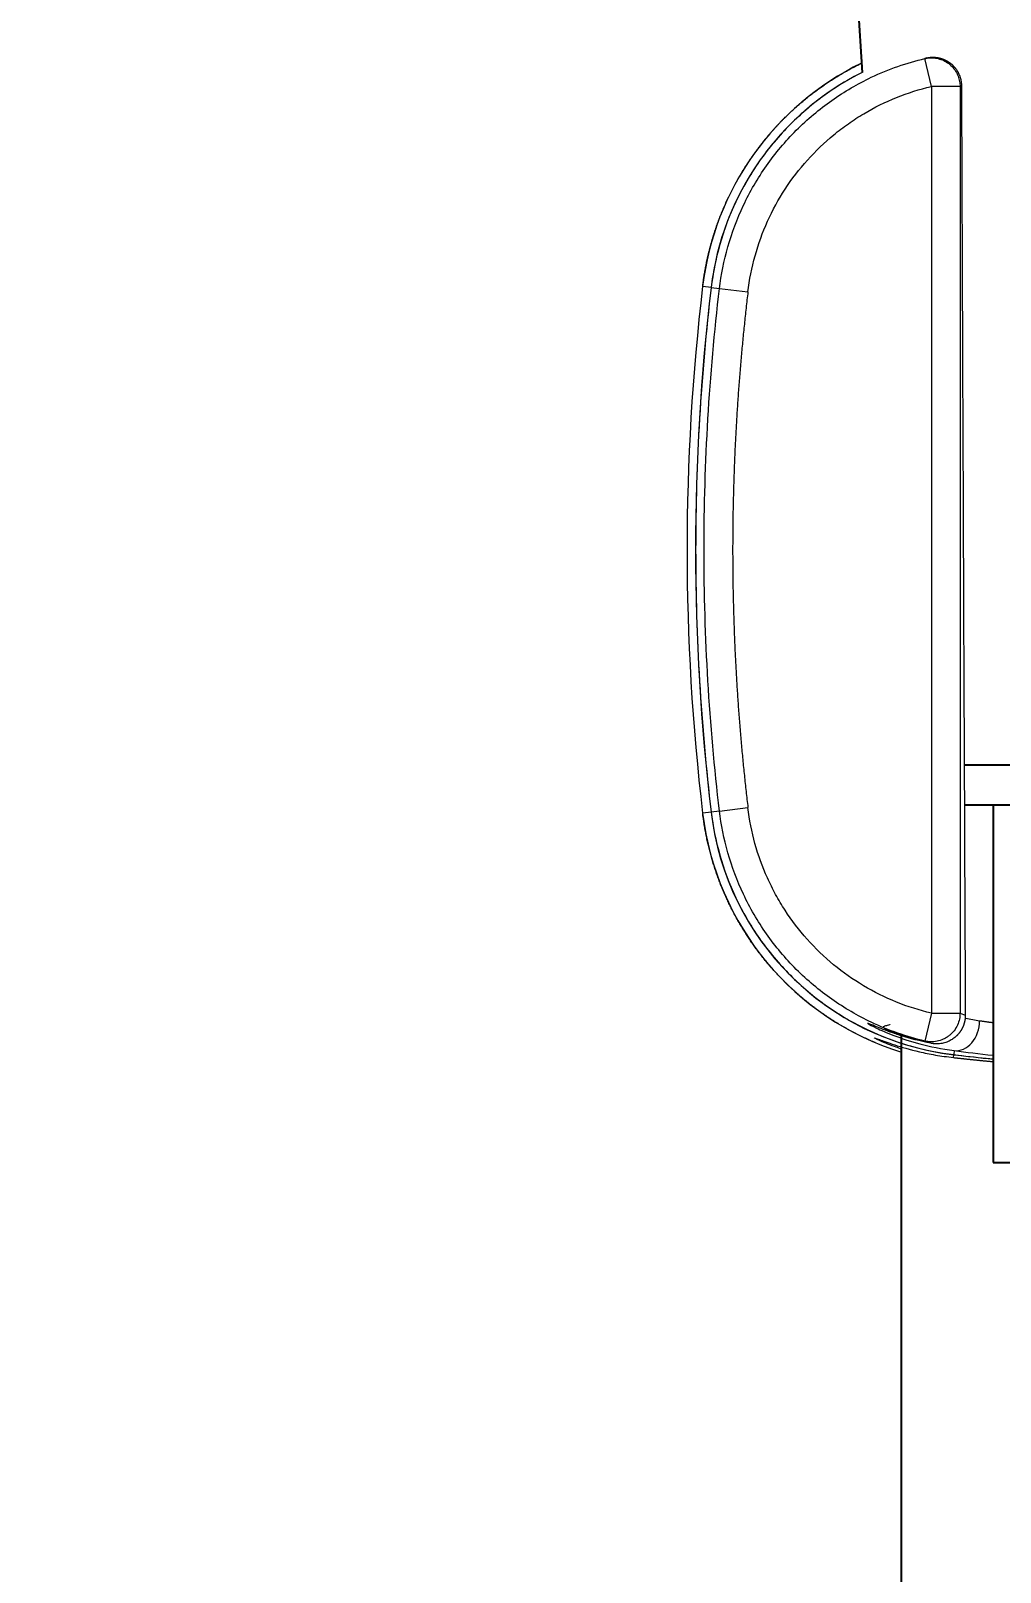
# Model space of a CAD drawing. Extents: x 0 to 3160, y 0 to 2315.
# Drawn here: x 1861 to 1894.9, y 782.2 to 836.1 of the extents above; entities that cross this region are included whole.
import ezdxf

# ---------------------------------------------------------------- set-up
doc = ezdxf.new("R2010")
doc.units = 0
doc.header["$LTSCALE"] = 3
doc.header["$MEASUREMENT"] = 0
doc.header["$PDMODE"] = 3
doc.header["$PDSIZE"] = -10
doc.layers.get('0').update_dxf_attribs({"linetype": 'CONTINUOUS'})
doc.layers.get('DEFPOINTS').update_dxf_attribs({"linetype": 'CONTINUOUS'})
doc.layers.add('1', color=7, linetype='CONTINUOUS', true_color=0xffffff)
doc.layers.add('DEF_LAYER_ASSEM_MEMBER', color=7, linetype='CONTINUOUS')
doc.styles.add('Daelim Dimension', font='')
doc.styles.get('Daelim Dimension').set_extended_font_data('나눔고딕')
doc.dimstyles.new('DEFAULT', dxfattribs={"dimscale": 2, "dimtxt": 2, "dimasz": 2, "dimexe": 0, "dimexo": 2, "dimgap": 1, "dimtad": 1, "dimdec": 1, "dimzin": 9, "dimdsep": 46, "dimtxsty": 'Daelim Dimension', "dimcen": 0.5, "dimclrd": 252, "dimclre": 252, "dimclrt": 3, "dimadec": 1, "dimazin": 0, "dimtfac": 1, "dimtdec": 1, "dimtix": 1, "dimtmove": 0, "dimatfit": 3, "dimfxl": 1, "dimtolj": 1, "dimtzin": 1, "dimlwd": 9, "dimlwe": 9, "dimarcsym": 0})

# ---------------------------------------------------------------- blocks, each defined once
blk = doc.blocks.new('*D1')
at = {"color": 5, "lineweight": 9, "ltscale": 0.5, "transparency": 16777216}
for p, q in [((1534.878, 1384.915), (2240.924, 1384.915)), ((2238.924, 454.143), (2238.924, 1376.915)), ((2060.592, 446.143), (2240.924, 446.143))]:
    blk.add_line(p, q, dxfattribs=at)
at = {"color": 5, "ltscale": 0.5, "transparency": 16777216}
for points in [[(2237.591, 1376.915), (2240.257, 1376.915), (2238.924, 1384.915)], [(2237.591, 454.143), (2240.257, 454.143), (2238.924, 446.143)]]:
    blk.add_solid(points, dxfattribs=at)
at = {"layer": 'DEFPOINTS', "color": 0, "ltscale": 0.5, "transparency": 16777216}
for p in [(1530.878, 1384.915), (2238.924, 1384.915), (2056.592, 446.143)]:
    blk.add_point(p, dxfattribs=at)
at = {"color": 7, "ltscale": 0.5, "transparency": 16777216, "insert": (2223.219, 915.529), "char_height": 20, "attachment_point": 5, "rotation": 90, "style": 'Daelim Dimension'}
blk.add_mtext('\\A1;(1140)', dxfattribs=at)

msp = doc.modelspace()

# ---------------------------------------------------------------- linework, layer by layer
at = {"layer": '1', "color": 7, "linetype": 'Continuous', "lineweight": 13}
for p, q in [((1892.5, 834.186), (1892.271, 835.16)), ((1892.5, 834.186), (1892.5, 801.777)), ((1893.499, 834.186), (1892.5, 834.186)), ((1893.499, 834.186), (1893.549, 834.206)), ((1893.499, 834.186), (1893.499, 801.777)), ((1884.793, 827.152), (1884.497, 827.187)), ((1884.793, 827.152), (1884.793, 827.152)), ((1884.795, 827.152), (1885.087, 827.117)), ((1885.087, 827.117), (1886.08, 826.999)), ((1884.793, 808.812), (1884.497, 808.777)), ((1884.793, 808.812), (1884.793, 808.812)), ((1885.087, 808.847), (1884.795, 808.812)), ((1885.087, 808.847), (1886.08, 808.965)), ((1892.5, 801.777), (1892.271, 800.804)), ((1892.5, 801.777), (1893.499, 801.777)), ((1893.499, 801.777), (1893.684, 801.704)), ((1893.296, 800.469), (1893.279, 800.328)), ((1893.267, 800.226), (1893.279, 800.326)), ((1893.279, 800.326), (1893.279, 800.326))]:
    msp.add_line(p, q, dxfattribs=at)
at = {"layer": '1', "color": 7, "linetype": 'Continuous', "lineweight": 18}
for centre, radius, start, end in [((1894.424, 826.006), 9.998, 115.9375, 173.2182), ((1961.902, 817.982), 77.951, 173.21815, 186.78185), ((1894.424, 809.957), 9.998, 186.7818, 252.6855)]:
    msp.add_arc(centre, radius, start, end, dxfattribs=at)
at = {"layer": '1', "color": 7, "linetype": 'Continuous', "lineweight": 13}
for centre, radius, start, end in [((1894.424, 826.006), 9.7, 116.6663, 173.2182), ((1961.902, 817.982), 77.653, 173.21815, 186.78185), ((1894.424, 809.957), 9.7, 186.7818, 263.2182), ((1902.449, 877.435), 77.653, 263.21815, 264.23846)]:
    msp.add_arc(centre, radius, start, end, dxfattribs=at)
msp.add_ellipse((1893.414, 801.462), major_axis=(0.128, 0.992), ratio=0.767184, start_param=3.155198, end_param=4.863969, dxfattribs=at)
at = {"layer": '1', "color": 7, "linetype": 'Continuous', "lineweight": 18}
for points, knots in [([(1884.497, 827.189), (1884.499, 827.206), (1884.503, 827.241), (1884.51, 827.293), (1884.517, 827.345), (1884.524, 827.397), (1884.532, 827.449), (1884.539, 827.501), (1884.547, 827.553), (1884.555, 827.605), (1884.564, 827.657), (1884.573, 827.708), (1884.582, 827.76), (1884.591, 827.812), (1884.601, 827.863), (1884.611, 827.915), (1884.621, 827.966), (1884.631, 828.018), (1884.642, 828.069), (1884.653, 828.12), (1884.664, 828.172), (1884.676, 828.223), (1884.687, 828.274), (1884.699, 828.325), (1884.712, 828.376), (1884.724, 828.427), (1884.737, 828.478), (1884.75, 828.529), (1884.763, 828.579), (1884.777, 828.63), (1884.791, 828.68), (1884.805, 828.731), (1884.819, 828.781), (1884.834, 828.831), (1884.849, 828.881), (1884.864, 828.931), (1884.88, 828.981), (1884.895, 829.031), (1884.911, 829.081), (1884.927, 829.13), (1884.944, 829.18), (1884.96, 829.229), (1884.977, 829.279), (1884.994, 829.328), (1885.012, 829.377), (1885.03, 829.426), (1885.047, 829.474), (1885.066, 829.523), (1885.084, 829.572), (1885.103, 829.62), (1885.121, 829.668), (1885.141, 829.717), (1885.16, 829.765), (1885.179, 829.813), (1885.199, 829.86), (1885.219, 829.908), (1885.24, 829.955), (1885.26, 830.003), (1885.281, 830.05), (1885.302, 830.097), (1885.323, 830.144), (1885.344, 830.191), (1885.366, 830.237), (1885.388, 830.284), (1885.41, 830.33), (1885.432, 830.376), (1885.455, 830.422), (1885.477, 830.468), (1885.5, 830.514), (1885.523, 830.559), (1885.547, 830.604), (1885.57, 830.65), (1885.594, 830.695), (1885.618, 830.739), (1885.642, 830.784), (1885.666, 830.829), (1885.691, 830.873), (1885.716, 830.917), (1885.74, 830.961), (1885.766, 831.005), (1885.791, 831.048), (1885.816, 831.092), (1885.842, 831.135), (1885.868, 831.178), (1885.894, 831.221), (1885.92, 831.264), (1885.947, 831.306), (1885.973, 831.349), (1886, 831.391), (1886.027, 831.433), (1886.054, 831.474), (1886.081, 831.516), (1886.109, 831.557), (1886.137, 831.598), (1886.164, 831.639), (1886.192, 831.68), (1886.22, 831.721), (1886.249, 831.761), (1886.277, 831.801), (1886.306, 831.841), (1886.334, 831.881), (1886.363, 831.921), (1886.392, 831.96), (1886.421, 831.999), (1886.451, 832.038), (1886.48, 832.077), (1886.51, 832.115), (1886.54, 832.154), (1886.569, 832.192), (1886.599, 832.23), (1886.63, 832.267), (1886.66, 832.305), (1886.69, 832.342), (1886.721, 832.379), (1886.751, 832.416), (1886.782, 832.453), (1886.813, 832.489), (1886.844, 832.526), (1886.875, 832.562), (1886.907, 832.597), (1886.938, 832.633), (1886.969, 832.668), (1887.001, 832.704), (1887.033, 832.739), (1887.064, 832.773), (1887.096, 832.808), (1887.128, 832.842), (1887.16, 832.876), (1887.192, 832.91), (1887.225, 832.944), (1887.257, 832.977), (1887.29, 833.01), (1887.322, 833.043), (1887.363, 833.084), (1887.413, 833.134), (1887.471, 833.191), (1887.53, 833.248), (1887.59, 833.304), (1887.651, 833.36), (1887.712, 833.416), (1887.774, 833.472), (1887.836, 833.527), (1887.9, 833.582), (1887.963, 833.636), (1888.028, 833.691), (1888.093, 833.744), (1888.159, 833.798), (1888.225, 833.851), (1888.293, 833.903), (1888.36, 833.956), (1888.429, 834.007), (1888.498, 834.059), (1888.567, 834.109), (1888.638, 834.16), (1888.709, 834.21), (1888.78, 834.259), (1888.852, 834.308), (1888.925, 834.356), (1888.998, 834.404), (1889.072, 834.451), (1889.147, 834.498), (1889.222, 834.544), (1889.298, 834.59), (1889.374, 834.635), (1889.451, 834.68), (1889.528, 834.723), (1889.606, 834.767), (1889.684, 834.809), (1889.763, 834.851), (1889.843, 834.893), (1889.923, 834.934), (1889.992, 834.968), (1890.035, 834.989), (1890.051, 834.997)], [0, 0, 0, 0, 0.0045627, 0.0091262, 0.0136905, 0.0182554, 0.022821, 0.027387, 0.0319535, 0.0365204, 0.0410875, 0.0456548, 0.0502222, 0.0547897, 0.059357, 0.0639243, 0.0684913, 0.073058, 0.0776244, 0.0821902, 0.0867556, 0.0913203, 0.0958843, 0.1004475, 0.1050098, 0.1095712, 0.1141315, 0.1186907, 0.1232487, 0.1278055, 0.1323608, 0.1369148, 0.1414672, 0.146018, 0.1505671, 0.1551144, 0.1596599, 0.1642034, 0.168745, 0.1732844, 0.1778217, 0.1823567, 0.1868894, 0.1914196, 0.1959474, 0.2004726, 0.2049951, 0.2095149, 0.2140319, 0.218546, 0.2230572, 0.2275653, 0.2320702, 0.236572, 0.2410705, 0.2455656, 0.2500572, 0.2545454, 0.25903, 0.2635109, 0.267988, 0.2724614, 0.2769308, 0.2813963, 0.2858577, 0.290315, 0.2947681, 0.2992169, 0.3036614, 0.3081015, 0.3125371, 0.3169681, 0.3213945, 0.3258162, 0.3302331, 0.3346452, 0.3390523, 0.3434544, 0.3478515, 0.3522434, 0.3566302, 0.3610117, 0.3653878, 0.3697585, 0.3741238, 0.3784835, 0.3828376, 0.387186, 0.3915287, 0.3958656, 0.4001966, 0.4045217, 0.4088407, 0.4131537, 0.4174606, 0.4217613, 0.4260557, 0.4303438, 0.4346256, 0.4389009, 0.4431696, 0.4474319, 0.4516875, 0.4559364, 0.4601786, 0.464414, 0.4686426, 0.4728642, 0.4770789, 0.4812865, 0.4854871, 0.4896806, 0.4938668, 0.4980458, 0.5022175, 0.5063819, 0.5105388, 0.5146883, 0.5188303, 0.5229648, 0.5270916, 0.5312108, 0.5353222, 0.5394259, 0.5435218, 0.5476099, 0.55169, 0.5557622, 0.5598265, 0.5638826, 0.5679307, 0.5719707, 0.5760024, 0.580026, 0.5871142, 0.5942278, 0.6013664, 0.6085299, 0.6157179, 0.6229303, 0.6301667, 0.6374269, 0.6447106, 0.6520175, 0.6593475, 0.6667, 0.674075, 0.6814721, 0.6888909, 0.6963312, 0.7037927, 0.711275, 0.7187778, 0.7263009, 0.7338438, 0.7414062, 0.7489879, 0.7565884, 0.7642074, 0.7718446, 0.7794995, 0.7871719, 0.7948614, 0.8025676, 0.8102901, 0.8180286, 0.8257826, 0.8335518, 0.8413359, 0.8491343, 0.8569468, 0.8647729, 0.8694271, 0.8694271, 0.8694271, 0.8694271]), ([(1892.327, 835.181), (1892.332, 835.182), (1892.343, 835.185), (1892.359, 835.188), (1892.375, 835.191), (1892.391, 835.194), (1892.407, 835.196), (1892.423, 835.198), (1892.439, 835.2), (1892.455, 835.202), (1892.471, 835.203), (1892.486, 835.204), (1892.502, 835.205), (1892.517, 835.206), (1892.533, 835.206), (1892.548, 835.206), (1892.563, 835.206), (1892.579, 835.206), (1892.594, 835.205), (1892.609, 835.204), (1892.623, 835.203), (1892.638, 835.202), (1892.653, 835.201), (1892.667, 835.199), (1892.682, 835.197), (1892.696, 835.195), (1892.71, 835.193), (1892.724, 835.191), (1892.738, 835.188), (1892.752, 835.185), (1892.766, 835.182), (1892.779, 835.179), (1892.793, 835.176), (1892.806, 835.173), (1892.819, 835.169), (1892.832, 835.165), (1892.845, 835.161), (1892.858, 835.157), (1892.87, 835.153), (1892.883, 835.149), (1892.895, 835.144), (1892.907, 835.14), (1892.919, 835.135), (1892.931, 835.13), (1892.943, 835.125), (1892.954, 835.12), (1892.966, 835.115), (1892.977, 835.11), (1892.988, 835.104), (1892.999, 835.099), (1893.01, 835.093), (1893.021, 835.088), (1893.031, 835.082), (1893.042, 835.076), (1893.052, 835.07), (1893.062, 835.064), (1893.072, 835.058), (1893.082, 835.052), (1893.091, 835.046), (1893.101, 835.04), (1893.11, 835.033), (1893.12, 835.027), (1893.129, 835.021), (1893.138, 835.014), (1893.146, 835.008), (1893.155, 835.001), (1893.163, 834.995), (1893.177, 834.984), (1893.196, 834.968), (1893.22, 834.948), (1893.242, 834.926), (1893.264, 834.904), (1893.286, 834.882), (1893.307, 834.858), (1893.326, 834.834), (1893.346, 834.81), (1893.364, 834.785), (1893.382, 834.759), (1893.398, 834.733), (1893.414, 834.707), (1893.429, 834.68), (1893.444, 834.652), (1893.457, 834.624), (1893.469, 834.596), (1893.481, 834.567), (1893.492, 834.538), (1893.502, 834.509), (1893.51, 834.479), (1893.518, 834.45), (1893.525, 834.42), (1893.532, 834.39), (1893.537, 834.359), (1893.541, 834.329), (1893.544, 834.298), (1893.547, 834.268), (1893.548, 834.237), (1893.548, 834.217), (1893.549, 834.206)], [0, 0, 0, 0, 0.009216, 0.018382, 0.027497, 0.036562, 0.045576, 0.05454, 0.063454, 0.072317, 0.081129, 0.089891, 0.098602, 0.107263, 0.115874, 0.124434, 0.132943, 0.141402, 0.149811, 0.158169, 0.166476, 0.174733, 0.18294, 0.191096, 0.199201, 0.207256, 0.215261, 0.223215, 0.231119, 0.238972, 0.246774, 0.254526, 0.262228, 0.269879, 0.27748, 0.28503, 0.292529, 0.299979, 0.307377, 0.314726, 0.322024, 0.329271, 0.336468, 0.343614, 0.35071, 0.357756, 0.364751, 0.371696, 0.37859, 0.385434, 0.392227, 0.398971, 0.405663, 0.412305, 0.418897, 0.425439, 0.43193, 0.438371, 0.444761, 0.451101, 0.45739, 0.46363, 0.469819, 0.475957, 0.482045, 0.488083, 0.494071, 0.500008, 0.51743, 0.534838, 0.552232, 0.569613, 0.586981, 0.604335, 0.621675, 0.639003, 0.656317, 0.673618, 0.690907, 0.708182, 0.725445, 0.742696, 0.759933, 0.777158, 0.794371, 0.811572, 0.828761, 0.845937, 0.863102, 0.880254, 0.897395, 0.914525, 0.931642, 0.948749, 0.965844, 0.982927, 1, 1, 1, 1]), ([(1890.071, 834.672), (1889.649, 834.46), (1889.238, 834.214), (1888.39, 833.618), (1887.96, 833.256), (1887.168, 832.464), (1886.807, 832.034), (1886.169, 831.124), (1885.891, 830.645), (1885.194, 829.172), (1884.913, 828.143), (1884.795, 827.152)], [0.2669193, 0.2669193, 0.2669193, 0.2669193, 0.375, 0.375, 0.5, 0.5, 0.625, 0.625, 0.75, 0.75, 1, 1, 1, 1]), ([(1884.795, 827.152), (1884.434, 824.116), (1884.252, 821.049), (1884.252, 814.915), (1884.434, 811.847), (1884.795, 808.812)], [0, 0, 0, 0, 0.5, 0.5, 1, 1, 1, 1]), ([(1890.539, 800.745), (1890.534, 800.748), (1890.513, 800.757), (1890.475, 800.773), (1890.428, 800.793), (1890.381, 800.814), (1890.334, 800.835), (1890.287, 800.856), (1890.24, 800.877), (1890.194, 800.899), (1890.147, 800.921), (1890.101, 800.943), (1890.055, 800.965), (1890.009, 800.988), (1889.963, 801.01), (1889.917, 801.033), (1889.872, 801.056), (1889.826, 801.08), (1889.781, 801.103), (1889.736, 801.127), (1889.691, 801.151), (1889.647, 801.175), (1889.602, 801.199), (1889.558, 801.224), (1889.514, 801.249), (1889.47, 801.273), (1889.426, 801.299), (1889.382, 801.324), (1889.339, 801.349), (1889.296, 801.375), (1889.253, 801.401), (1889.21, 801.427), (1889.167, 801.453), (1889.125, 801.48), (1889.082, 801.506), (1889.04, 801.533), (1888.998, 801.56), (1888.957, 801.587), (1888.915, 801.614), (1888.874, 801.642), (1888.832, 801.67), (1888.791, 801.697), (1888.751, 801.725), (1888.71, 801.753), (1888.67, 801.782), (1888.63, 801.81), (1888.59, 801.839), (1888.55, 801.867), (1888.51, 801.896), (1888.471, 801.925), (1888.432, 801.954), (1888.393, 801.984), (1888.354, 802.013), (1888.315, 802.043), (1888.277, 802.073), (1888.239, 802.102), (1888.201, 802.132), (1888.163, 802.163), (1888.126, 802.193), (1888.089, 802.223), (1888.051, 802.254), (1888.015, 802.284), (1887.978, 802.315), (1887.941, 802.346), (1887.905, 802.377), (1887.869, 802.408), (1887.833, 802.439), (1887.798, 802.471), (1887.762, 802.502), (1887.727, 802.534), (1887.692, 802.566), (1887.658, 802.597), (1887.623, 802.629), (1887.589, 802.661), (1887.555, 802.693), (1887.521, 802.725), (1887.487, 802.758), (1887.454, 802.79), (1887.421, 802.823), (1887.388, 802.855), (1887.346, 802.896), (1887.297, 802.946), (1887.24, 803.004), (1887.183, 803.063), (1887.127, 803.123), (1887.071, 803.184), (1887.015, 803.245), (1886.959, 803.307), (1886.904, 803.369), (1886.849, 803.433), (1886.794, 803.496), (1886.74, 803.561), (1886.686, 803.626), (1886.633, 803.692), (1886.58, 803.759), (1886.527, 803.826), (1886.475, 803.893), (1886.423, 803.962), (1886.372, 804.031), (1886.321, 804.101), (1886.271, 804.171), (1886.221, 804.242), (1886.172, 804.313), (1886.123, 804.386), (1886.075, 804.458), (1886.027, 804.532), (1885.979, 804.606), (1885.933, 804.68), (1885.886, 804.755), (1885.841, 804.831), (1885.796, 804.907), (1885.751, 804.984), (1885.707, 805.061), (1885.664, 805.139), (1885.621, 805.218), (1885.579, 805.297), (1885.538, 805.376), (1885.497, 805.456), (1885.457, 805.537), (1885.417, 805.618), (1885.379, 805.699), (1885.341, 805.781), (1885.303, 805.863), (1885.266, 805.946), (1885.23, 806.03), (1885.195, 806.113), (1885.16, 806.198), (1885.126, 806.282), (1885.093, 806.367), (1885.061, 806.453), (1885.029, 806.539), (1884.998, 806.625), (1884.968, 806.711), (1884.939, 806.798), (1884.91, 806.885), (1884.882, 806.973), (1884.855, 807.061), (1884.829, 807.149), (1884.804, 807.237), (1884.779, 807.326), (1884.755, 807.415), (1884.732, 807.505), (1884.71, 807.594), (1884.689, 807.684), (1884.668, 807.774), (1884.648, 807.864), (1884.629, 807.954), (1884.611, 808.045), (1884.594, 808.136), (1884.578, 808.227), (1884.562, 808.318), (1884.547, 808.409), (1884.534, 808.5), (1884.521, 808.592), (1884.508, 808.683), (1884.501, 808.744), (1884.497, 808.775)], [0, 0, 0, 0, 0.001699, 0.006602, 0.011502, 0.016397, 0.021289, 0.026177, 0.03106, 0.035939, 0.040814, 0.045684, 0.05055, 0.055411, 0.060268, 0.06512, 0.069967, 0.074809, 0.079646, 0.084478, 0.089305, 0.094127, 0.098943, 0.103754, 0.10856, 0.11336, 0.118154, 0.122943, 0.127726, 0.132503, 0.137275, 0.14204, 0.146799, 0.151553, 0.156299, 0.16104, 0.165775, 0.170503, 0.175224, 0.179939, 0.184647, 0.189349, 0.194044, 0.198732, 0.203413, 0.208087, 0.212754, 0.217414, 0.222067, 0.226713, 0.231351, 0.235982, 0.240606, 0.245222, 0.24983, 0.254431, 0.259025, 0.26361, 0.268188, 0.272758, 0.27732, 0.281874, 0.28642, 0.290958, 0.295488, 0.300009, 0.304523, 0.309028, 0.313525, 0.318013, 0.322493, 0.326964, 0.331427, 0.335881, 0.340326, 0.344763, 0.349191, 0.35361, 0.35802, 0.362421, 0.366814, 0.374553, 0.38232, 0.390114, 0.397935, 0.405782, 0.413657, 0.421557, 0.429484, 0.437436, 0.445414, 0.453416, 0.461444, 0.469495, 0.477571, 0.485671, 0.493793, 0.501939, 0.510108, 0.518299, 0.526512, 0.534747, 0.543003, 0.55128, 0.559578, 0.567895, 0.576233, 0.58459, 0.592966, 0.60136, 0.609773, 0.618203, 0.626651, 0.635116, 0.643598, 0.652095, 0.660608, 0.669137, 0.67768, 0.686238, 0.69481, 0.703395, 0.711993, 0.720604, 0.729227, 0.737862, 0.746508, 0.755165, 0.763832, 0.772509, 0.781195, 0.78989, 0.798594, 0.807305, 0.816025, 0.824751, 0.833483, 0.842222, 0.850966, 0.859716, 0.86847, 0.877228, 0.885989, 0.894754, 0.903522, 0.912291, 0.921062, 0.929835, 0.938608, 0.947382, 0.956155, 0.964927, 0.973699, 0.982468, 0.991235, 1, 1, 1, 1]), ([(1884.795, 808.812), (1884.913, 807.821), (1885.194, 806.791), (1885.891, 805.318), (1886.169, 804.84), (1886.807, 803.93), (1887.168, 803.5), (1887.96, 802.707), (1888.39, 802.346), (1889.3, 801.706), (1889.779, 801.428), (1891.253, 800.729), (1892.285, 800.446), (1893.279, 800.328)], [0, 0, 0, 0, 0.25, 0.25, 0.375, 0.375, 0.5, 0.5, 0.625, 0.625, 0.75, 0.75, 1, 1, 1, 1]), ([(1893.684, 801.704), (1893.684, 801.699), (1893.684, 801.689), (1893.684, 801.674), (1893.683, 801.659), (1893.682, 801.644), (1893.681, 801.629), (1893.68, 801.614), (1893.678, 801.599), (1893.677, 801.583), (1893.675, 801.568), (1893.672, 801.553), (1893.67, 801.538), (1893.667, 801.523), (1893.665, 801.508), (1893.661, 801.494), (1893.658, 801.479), (1893.655, 801.464), (1893.651, 801.449), (1893.647, 801.434), (1893.642, 801.42), (1893.638, 801.405), (1893.633, 801.391), (1893.628, 801.376), (1893.623, 801.362), (1893.618, 801.347), (1893.612, 801.333), (1893.607, 801.319), (1893.601, 801.305), (1893.594, 801.291), (1893.588, 801.277), (1893.581, 801.263), (1893.574, 801.25), (1893.567, 801.236), (1893.56, 801.222), (1893.552, 801.209), (1893.545, 801.196), (1893.537, 801.183), (1893.529, 801.17), (1893.52, 801.157), (1893.512, 801.144), (1893.503, 801.131), (1893.494, 801.119), (1893.485, 801.106), (1893.476, 801.094), (1893.466, 801.082), (1893.456, 801.07), (1893.447, 801.058), (1893.437, 801.046), (1893.426, 801.035), (1893.416, 801.023), (1893.405, 801.012), (1893.394, 801.001), (1893.383, 800.99), (1893.372, 800.979), (1893.361, 800.969), (1893.35, 800.958), (1893.338, 800.948), (1893.326, 800.938), (1893.279, 800.899), (1893.187, 800.836), (1893.039, 800.764), (1892.869, 800.716), (1892.739, 800.704), (1892.659, 800.705), (1892.631, 800.706), (1892.603, 800.708), (1892.573, 800.711), (1892.543, 800.715), (1892.511, 800.72), (1892.49, 800.724), (1892.479, 800.726)], [0, 0, 0, 0, 0.008524, 0.017051, 0.025581, 0.034115, 0.042652, 0.051193, 0.059737, 0.068284, 0.076835, 0.085389, 0.093946, 0.102507, 0.111072, 0.11964, 0.128211, 0.136786, 0.145364, 0.153946, 0.162531, 0.17112, 0.179713, 0.188309, 0.196908, 0.205512, 0.214118, 0.222729, 0.231343, 0.23996, 0.248582, 0.257206, 0.265835, 0.274467, 0.283103, 0.291743, 0.300386, 0.309033, 0.317684, 0.326339, 0.334997, 0.343659, 0.352325, 0.360995, 0.369668, 0.378345, 0.387027, 0.395712, 0.4044, 0.413093, 0.42179, 0.43049, 0.439195, 0.447903, 0.456615, 0.465331, 0.474051, 0.482775, 0.491503, 0.500235, 0.586279, 0.678746, 0.777643, 0.882972, 0.897815, 0.913283, 0.929376, 0.946095, 0.963438, 0.981407, 1, 1, 1, 1]), ([(1891.046, 801.378), (1891.041, 801.376), (1890.98, 801.354), (1890.881, 801.33), (1890.815, 801.311), (1890.8, 801.282), (1890.908, 801.217), (1891.205, 801.095), (1891.68, 800.934), (1892.086, 800.833), (1892.272, 800.792)], [0, 0, 0, 0, 0.003933, 0.047966, 0.092176, 0.208096, 0.36609, 0.569472, 0.819298, 1, 1, 1, 1]), ([(1890.543, 800.905), (1890.573, 800.895), (1890.709, 800.846), (1891.158, 800.68), (1891.888, 800.465), (1892.621, 800.31), (1893.052, 800.254), (1893.267, 800.226)], [0, 0, 0, 0, 0.143504, 0.42698, 0.711553, 0.85563, 1, 1, 1, 1]), ([(1893.267, 800.226), (1893.279, 800.224), (1893.303, 800.222), (1893.34, 800.218), (1893.376, 800.214), (1893.413, 800.21), (1893.45, 800.206), (1893.487, 800.202), (1893.524, 800.198), (1893.562, 800.194), (1893.599, 800.19), (1893.637, 800.186), (1893.675, 800.182), (1893.714, 800.178), (1893.752, 800.174), (1893.791, 800.17), (1893.83, 800.166), (1893.869, 800.162), (1893.908, 800.158), (1893.947, 800.154), (1893.987, 800.15), (1894.027, 800.146), (1894.067, 800.142), (1894.107, 800.137), (1894.147, 800.133), (1894.188, 800.129), (1894.229, 800.125), (1894.27, 800.121), (1894.311, 800.117), (1894.352, 800.113), (1894.394, 800.109), (1894.436, 800.105), (1894.478, 800.101), (1894.52, 800.097), (1894.562, 800.093), (1894.605, 800.089), (1894.635, 800.086), (1894.651, 800.084), (1894.653, 800.084)], [0, 0, 0, 0, 0.00271619, 0.00543115, 0.00814494, 0.01085761, 0.01356923, 0.01627986, 0.01898957, 0.02169842, 0.02440646, 0.02711377, 0.0298204, 0.03252642, 0.03523188, 0.03793686, 0.04064141, 0.04334559, 0.04604948, 0.04875313, 0.0514566, 0.05415995, 0.05686326, 0.05956658, 0.06226998, 0.06497351, 0.06767724, 0.07038124, 0.07308556, 0.07579027, 0.07849543, 0.08120111, 0.08390735, 0.08661424, 0.08932183, 0.09203018, 0.09473936, 0.09512306, 0.09512306, 0.09512306, 0.09512306]), ([(1893.279, 800.328), (1893.66, 800.283), (1894.039, 800.24), (1894.497, 800.193), (1894.575, 800.185), (1894.653, 800.177)], [0, 0, 0, 0, 0.0625, 0.0625, 0.07534826, 0.07534826, 0.07534826, 0.07534826])]:
    msp.add_open_spline(points, degree=3, knots=knots, dxfattribs=at)
at = {"layer": '1', "color": 7, "linetype": 'Continuous', "lineweight": 13}
for points, degree, knots in [([(1885.087, 827.117), (1885.201, 828.078), (1885.474, 829.076), (1886.15, 830.505), (1886.419, 830.969), (1887.038, 831.851), (1887.388, 832.268), (1888.156, 833.036), (1888.573, 833.387), (1889.455, 834.008), (1889.92, 834.277), (1891.009, 834.794), (1891.641, 835.011), (1892.271, 835.159)], 3, [0, 0, 0, 0, 0.274507, 0.274507, 0.41176, 0.41176, 0.549014, 0.549014, 0.686267, 0.686267, 0.823521, 0.823521, 1, 1, 1, 1]), ([(1892.271, 835.16), (1892.307, 835.168), (1892.344, 835.175), (1892.42, 835.184), (1892.46, 835.186), (1892.5, 835.186)], 3, [0, 0, 0, 0, 0.5, 0.5, 1, 1, 1, 1]), ([(1892.5, 835.186), (1892.562, 835.186), (1892.625, 835.18), (1892.754, 835.155), (1892.818, 835.136), (1892.943, 835.084), (1893.004, 835.051), (1893.119, 834.974), (1893.172, 834.928), (1893.267, 834.829), (1893.31, 834.775), (1893.381, 834.661), (1893.41, 834.601), (1893.456, 834.481), (1893.473, 834.42), (1893.494, 834.301), (1893.499, 834.242), (1893.499, 834.186)], 3, [0, 0, 0, 0, 0.125, 0.125, 0.25, 0.25, 0.375, 0.375, 0.5, 0.5, 0.625, 0.625, 0.75, 0.75, 0.875, 0.875, 1, 1, 1, 1]), ([(1886.08, 826.999), (1886.131, 827.427), (1886.214, 827.848), (1886.445, 828.675), (1886.593, 829.082), (1886.944, 829.859), (1887.148, 830.232), (1887.614, 830.947), (1887.877, 831.292), (1888.447, 831.929), (1888.754, 832.223), (1889.247, 832.629), (1889.417, 832.758), (1889.768, 833.005), (1889.949, 833.122), (1890.872, 833.67), (1891.66, 833.989), (1892.5, 834.186)], 3, [0, 0, 0, 0, 0.125, 0.125, 0.25, 0.25, 0.375, 0.375, 0.5, 0.5, 0.625, 0.625, 0.6875, 0.6875, 0.75, 0.75, 1, 1, 1, 1]), ([(1893.549, 834.206), (1893.569, 828.787), (1893.591, 823.368), (1893.636, 812.534), (1893.659, 807.118), (1893.684, 801.704)], 3, [0, 0, 0, 0, 0.5, 0.5, 1, 1, 1, 1]), ([(1885.087, 808.847), (1884.727, 811.871), (1884.546, 814.926), (1884.546, 821.038), (1884.727, 824.093), (1885.087, 827.117)], 3, [0, 0, 0, 0, 0.5, 0.5, 1, 1, 1, 1]), ([(1886.08, 826.999), (1885.546, 822.505), (1885.546, 817.979), (1885.546, 813.456), (1886.08, 808.965)], 2, [0, 0, 0, 0.5, 0.5, 1, 1, 1]), ([(1892.271, 800.805), (1891.641, 800.953), (1891.009, 801.17), (1889.92, 801.687), (1889.455, 801.956), (1888.573, 802.577), (1888.156, 802.927), (1887.388, 803.696), (1887.038, 804.113), (1886.419, 804.995), (1886.15, 805.459), (1885.474, 806.887), (1885.201, 807.886), (1885.087, 808.847)], 3, [0, 0, 0, 0, 0.176479, 0.176479, 0.313733, 0.313733, 0.450986, 0.450986, 0.58824, 0.58824, 0.725493, 0.725493, 1, 1, 1, 1]), ([(1892.5, 801.777), (1892.08, 801.876), (1891.671, 802.006), (1890.875, 802.328), (1890.487, 802.521), (1889.755, 802.958), (1889.407, 803.203), (1888.749, 803.745), (1888.437, 804.046), (1887.868, 804.684), (1887.61, 805.022), (1887.262, 805.558), (1887.152, 805.741), (1886.947, 806.117), (1886.851, 806.311), (1886.41, 807.289), (1886.182, 808.109), (1886.08, 808.965)], 3, [0, 0, 0, 0, 0.125, 0.125, 0.25, 0.25, 0.375, 0.375, 0.5, 0.5, 0.625, 0.625, 0.6875, 0.6875, 0.75, 0.75, 1, 1, 1, 1]), ([(1893.499, 801.777), (1893.499, 801.712), (1893.492, 801.644), (1893.463, 801.504), (1893.44, 801.433), (1893.377, 801.295), (1893.337, 801.227), (1893.264, 801.133), (1893.237, 801.103), (1893.181, 801.046), (1893.151, 801.019), (1893.088, 800.969), (1893.055, 800.946), (1892.986, 800.904), (1892.951, 800.885), (1892.843, 800.836), (1892.768, 800.812), (1892.619, 800.782), (1892.545, 800.776), (1892.402, 800.78), (1892.334, 800.789), (1892.271, 800.804)], 3, [0, 0, 0, 0, 0.125, 0.125, 0.25, 0.25, 0.375, 0.375, 0.4375, 0.4375, 0.5, 0.5, 0.5625, 0.5625, 0.625, 0.625, 0.75, 0.75, 0.875, 0.875, 1, 1, 1, 1]), ([(1893.673, 801.606), (1893.683, 801.604), (1893.847, 801.57), (1894.022, 801.541), (1894.186, 801.514)], 3, [0, 0, 0, 0, 0.064949, 1, 1, 1, 1]), ([(1894.186, 801.514), (1894.197, 801.513), (1894.219, 801.51), (1894.252, 801.505), (1894.285, 801.5), (1894.318, 801.496), (1894.351, 801.491), (1894.383, 801.487), (1894.416, 801.482), (1894.448, 801.478), (1894.48, 801.474), (1894.512, 801.469), (1894.543, 801.465), (1894.575, 801.461), (1894.606, 801.457), (1894.632, 801.453), (1894.648, 801.451), (1894.653, 801.45)], 3, [0, 0, 0, 0, 0.00276546, 0.00550353, 0.00821423, 0.01089761, 0.01355368, 0.01618247, 0.01878403, 0.02135837, 0.02390553, 0.02642554, 0.02891845, 0.03138428, 0.03382307, 0.03623487, 0.03747924, 0.03747924, 0.03747924, 0.03747924]), ([(1892.479, 800.726), (1892.089, 800.804), (1891.749, 800.896), (1891.314, 801.032), (1891.181, 801.077), (1890.94, 801.163), (1890.833, 801.204), (1890.553, 801.314), (1890.422, 801.37), (1890.309, 801.415), (1890.285, 801.423), (1890.267, 801.426), (1890.272, 801.42), (1890.33, 801.383), (1890.426, 801.331), (1890.65, 801.223), (1890.738, 801.182), (1890.942, 801.094), (1891.059, 801.046), (1891.443, 800.899), (1891.747, 800.796), (1892.449, 800.61), (1892.847, 800.527), (1893.296, 800.469)], 3, [0, 0, 0, 0, 0.125, 0.125, 0.1875, 0.1875, 0.25, 0.25, 0.375, 0.375, 0.4375, 0.4375, 0.5, 0.5, 0.625, 0.625, 0.6875, 0.6875, 0.75, 0.75, 0.875, 0.875, 1, 1, 1, 1]), ([(1891.417, 800.536), (1891.344, 800.561), (1891.027, 800.672), (1890.622, 800.845), (1890.5, 800.911), (1890.5, 800.916), (1890.5, 800.916)], 3, [0, 0, 0, 0, 0.121504, 0.561318, 0.999939, 1, 1, 1, 1])]:
    msp.add_open_spline(points, degree=degree, knots=knots, dxfattribs=at)
for points in [[(1892.327, 835.181), (1892.308, 835.174), (1892.29, 835.167), (1892.271, 835.16)], [(1892.479, 800.726), (1892.41, 800.752), (1892.34, 800.778), (1892.271, 800.805)], [(1893.296, 800.469), (1893.712, 800.415), (1894.167, 800.36), (1894.653, 800.308)]]:
    msp.add_open_spline(points, degree=3, dxfattribs=at)
at = {"layer": '1', "color": 7, "linetype": 'Continuous', "lineweight": 18}
msp.add_rational_spline([(1893.684, 801.704), (1893.685, 801.707), (1893.685, 801.709)], [1, 0.99581626881, 0.992324785564], degree=2, dxfattribs=at)
at = {"layer": 'DEF_LAYER_ASSEM_MEMBER', "color": 7, "linetype": 'Continuous'}
for p, q in [((1889.926, 837.052), (1890.071, 834.672)), ((1911.247, 809.052), (1893.651, 809.052)), ((1894.653, 809.052), (1894.653, 796.552)), ((1891.449, 665.846), (1891.449, 801.038)), ((1894.653, 796.552), (1910.153, 796.552))]:
    msp.add_line(p, q, dxfattribs=at)
at = {"layer": 'DEF_LAYER_ASSEM_MEMBER', "color": 9, "linetype": 'Continuous'}
msp.add_line((1893.645, 810.461), (1911.253, 810.461), dxfattribs=at)

# ---------------------------------------------------------------- dimensions: what is measured, and where the dimension line sits
at = {"color": 5, "ltscale": 0.5}
dim = msp.add_linear_dim(base=(2238.924, 1384.915), p1=(2056.592, 446.143), p2=(1530.878, 1384.915), angle=90, text='(1140)', dimstyle='DEFAULT', override={"dimtxt": 10, "dimasz": 4, "dimexe": 1, "dimdec": 0, "dimclrd": 5, "dimclre": 5, "dimclrt": 7}, dxfattribs=at)
dim.commit()
dim.dimension.update_dxf_attribs({"geometry": '*D1', "text_midpoint": (2238.924, 915.529), "dimtype": 160})

doc.saveas('drawing.dxf')
